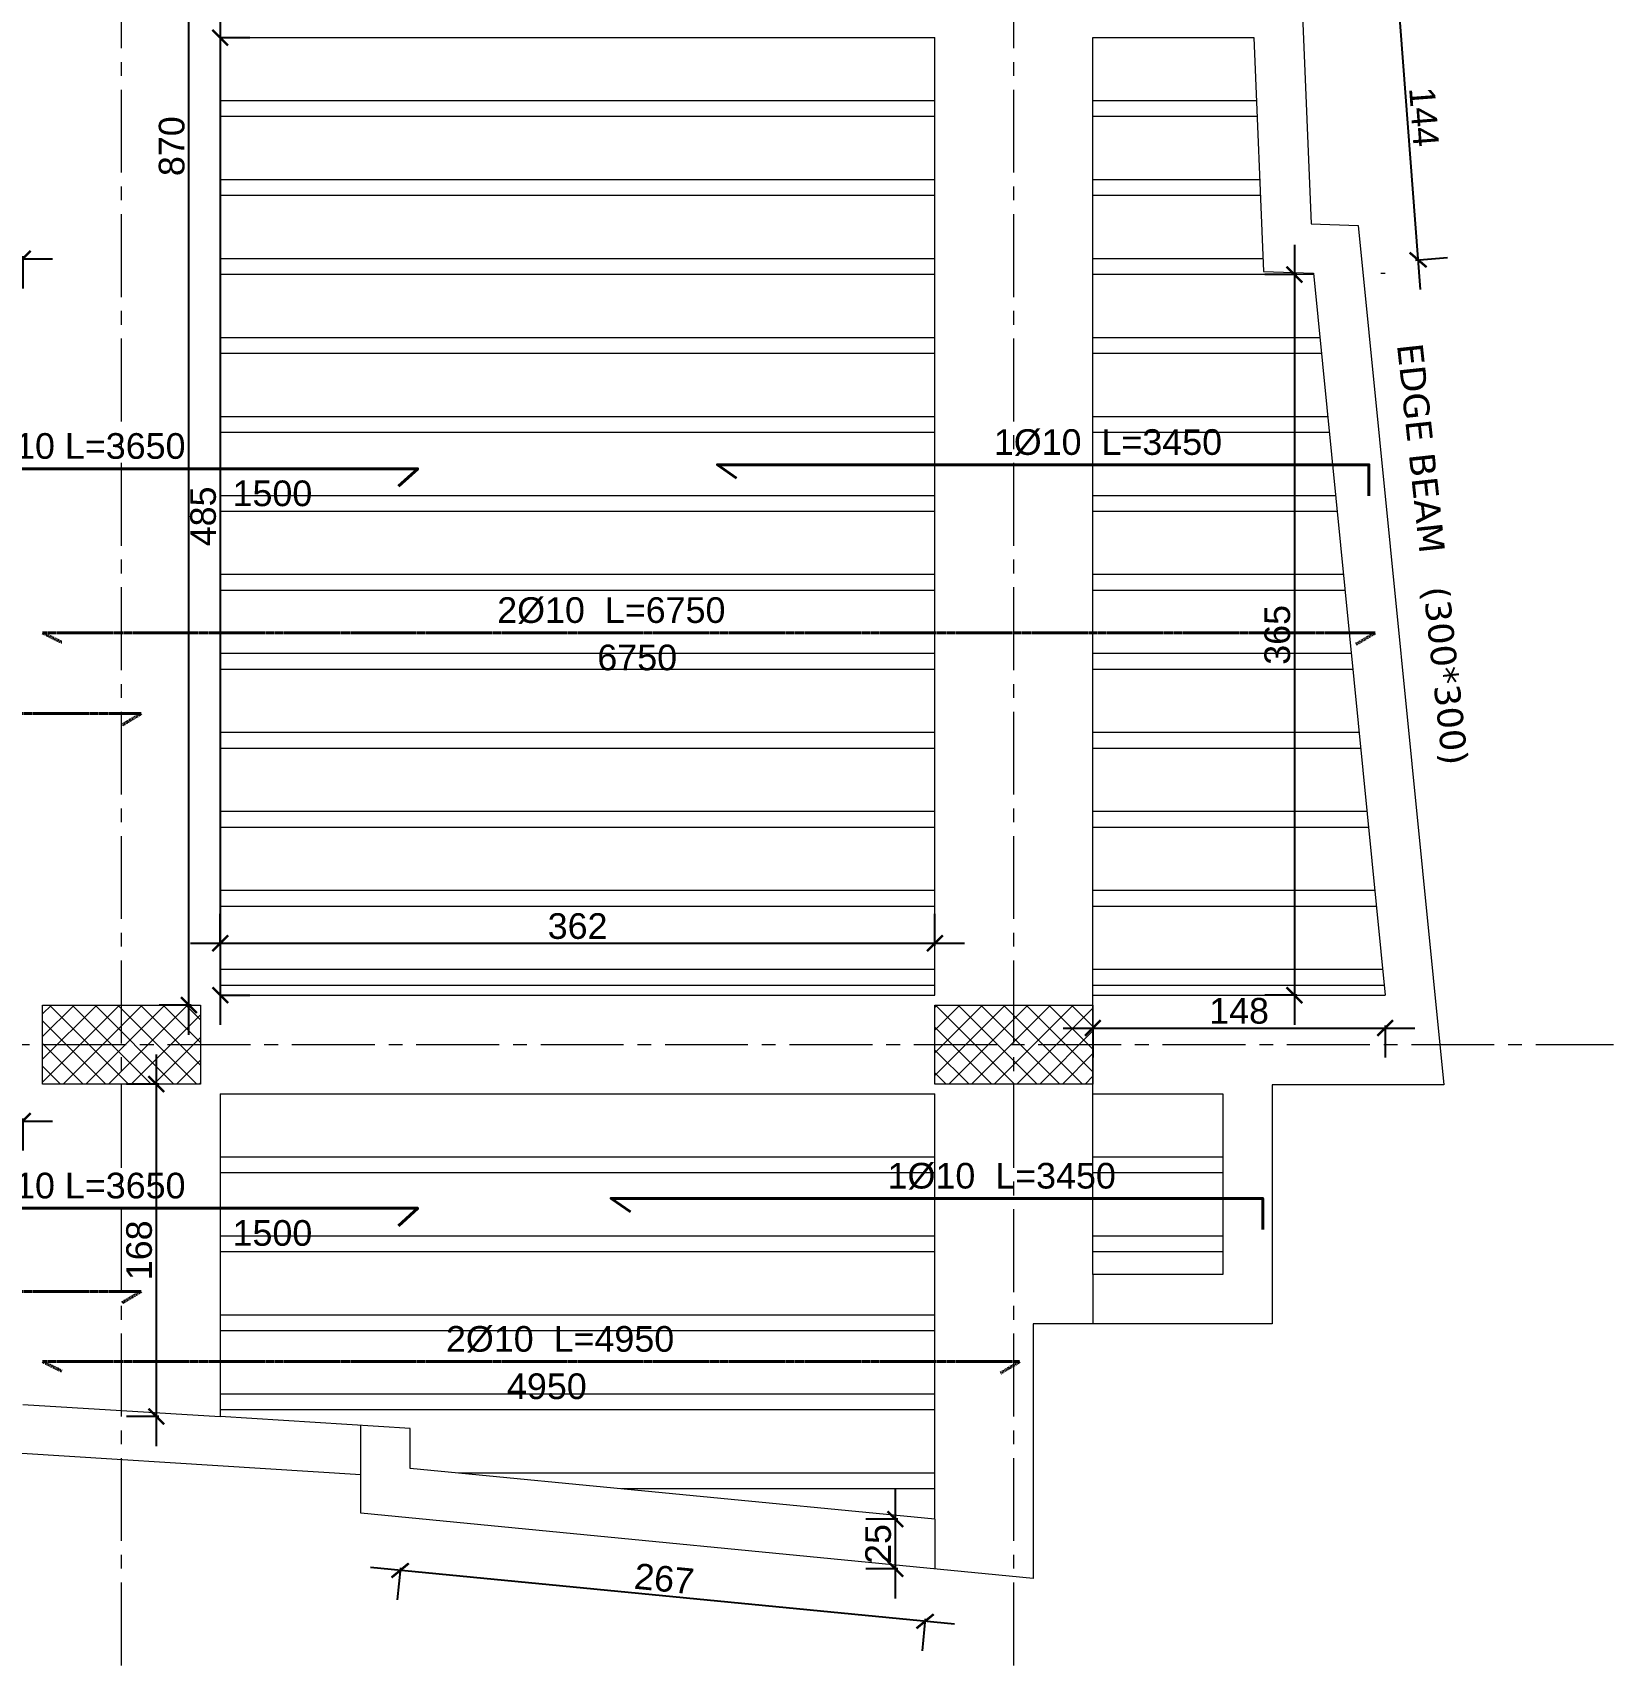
# Model space of a CAD drawing. Header units: inches. Extents: x -26151 to 62940, y -10194 to 246332.
# Drawn here: x 15924 to 16724, y 116602 to 117429 of the extents above; entities that cross this region are included whole.
import ezdxf

# ---------------------------------------------------------------- set-up
doc = ezdxf.new("R2010")
doc.units = ezdxf.units.IN
doc.header["$LTSCALE"] = 0.7
doc.header["$MEASUREMENT"] = 0
for name, pattern in [('ACAD_ISO10W100', [18, 12, -3, 0, -3]), ('CENTER2', [1.125, 0.75, -0.125, 0.125, -0.125]), ('DASHED2', [0.375, 0.25, -0.125])]:
    doc.linetypes.add(name, pattern=pattern)
doc.layers.get('0').update_dxf_attribs({"lineweight": 13})
doc.layers.get('Defpoints').update_dxf_attribs({"lineweight": 5})
for name, color, linetype, lineweight in [('axis', 254, 'ACAD_ISO10W100', 9), ('BEAM', 5, 'Continuous', 0), ('COLUMN', 4, 'Continuous', 20), ('hach', 9, 'Continuous', 9), ('hatch', 9, 'Continuous', 9), ('TEXT', 3, 'Continuous', 25), ('top renforcment', 7, 'Continuous', 40)]:
    doc.layers.add(name, color=color, linetype=linetype, lineweight=lineweight)
doc.styles.add('romanc', font='verdana.ttf', dxfattribs={"height": 250})
doc.styles.get("Standard").update_dxf_attribs({"font": 'arial.ttf', "height": 13})
doc.dimstyles.get("Standard").update_dxf_attribs({"dimtxt": 13, "dimasz": 5, "dimexe": 0.18, "dimexo": 0.0625, "dimgap": 6, "dimtad": 1, "dimdec": 0, "dimlfac": 10, "dimzin": 0, "dimdsep": 46, "dimtxsty": 'Standard', "dimblk": 'ARCHTICK', "dimcen": 0.09, "dimse1": 1, "dimse2": 1, "dimclrd": 1, "dimclre": 7, "dimclrt": 3, "dimadec": 0, "dimazin": 0, "dimtfac": 1, "dimtdec": 0, "dimtix": 1, "dimtofl": 0, "dimtmove": 0, "dimatfit": 3, "dimldrblk": 'ARCHTICK', "dimfxl": 0, "dimtolj": 1, "dimtzin": 0, "dimarcsym": 0})
doc.dimstyles.new('STANDARD$0', dxfattribs={"dimscale": 0, "dimtxt": 50, "dimasz": 8, "dimexe": 15, "dimexo": 0.0625, "dimgap": 2, "dimtad": 1, "dimdec": 0, "dimzin": 0, "dimdsep": 46, "dimtxsty": 'Standard', "dimblk1": 'ARCHTICK', "dimblk2": 'ARCHTICK', "dimsah": 1, "dimcen": 0.09, "dimdle": 15, "dimclrd": 3, "dimclre": 3, "dimclrt": 3, "dimazin": 0, "dimtfac": 1, "dimtdec": 0, "dimtofl": 0, "dimtmove": 1, "dimatfit": 3, "dimldrblk": 'ARCHTICK', "dimfxl": 0, "dimtolj": 1, "dimtzin": 0, "dimarcsym": 0})

# ---------------------------------------------------------------- blocks, each defined once
blk = doc.blocks.new('*D399')
at = {"layer": 'Defpoints', "color": 0, "transparency": 16777216}
for p in [(15303.61, 117058.52, -19467.64), (15978.61, 117058.52, -59863.02), (15978.61, 117058.52)]:
    blk.add_point(p, dxfattribs=at)
at = {"layer": 'TEXT', "color": 3, "transparency": 16777216, "insert": (15644.07, 117071.16), "char_height": 13, "attachment_point": 5}
blk.add_mtext('\\A1;6750', dxfattribs=at)
blk = doc.blocks.new('_ArchTick')
at = {"color": 0, "linetype": 'ByBlock', "lineweight": 0, "const_width": 0.15}
blk.add_lwpolyline([(-0.5, -0.5), (0.5, 0.5)], dxfattribs=at)
blk = doc.blocks.new('*D400')
at = {"layer": 'Defpoints', "color": 0, "transparency": 16777216}
for p in [(15303.58, 117083.69), (15978.61, 117083.69, -19467.64), (15978.61, 117081.99)]:
    blk.add_point(p, dxfattribs=at)
at = {"layer": 'TEXT', "color": 3, "transparency": 16777216, "insert": (15653.57, 117094.99), "char_height": 13, "attachment_point": 5}
blk.add_mtext('\\A1;2%%C10  L=6750', dxfattribs=at)
blk = doc.blocks.new('*D401')
at = {"layer": 'Defpoints', "color": 0, "transparency": 16777216}
for p in [(15928.61, 117099.42, -19467.64), (16603.61, 117099.42, -79330.66), (16603.61, 117099.42)]:
    blk.add_point(p, dxfattribs=at)
at = {"layer": 'TEXT', "color": 3, "transparency": 16777216, "insert": (16229.81, 117112.06), "char_height": 13, "attachment_point": 5}
blk.add_mtext('\\A1;6750', dxfattribs=at)
blk = doc.blocks.new('*D402')
at = {"layer": 'Defpoints', "color": 0, "transparency": 16777216}
for p in [(15928.58, 117124.59), (16603.61, 117124.59, -38935.27), (16603.61, 117122.89)]:
    blk.add_point(p, dxfattribs=at)
at = {"layer": 'TEXT', "color": 3, "transparency": 16777216, "insert": (16216.7, 117135.89), "char_height": 13, "attachment_point": 5}
blk.add_mtext('\\A1;2%%C10  L=6750', dxfattribs=at)
blk = doc.blocks.new('*D405')
at = {"layer": 'Defpoints', "color": 0, "transparency": 16777216}
for p in [(15968.62, 117182.54, -26472.98), (16118.62, 117182.54, -40395.38), (16118.62, 117182.54)]:
    blk.add_point(p, dxfattribs=at)
at = {"layer": 'TEXT', "color": 3, "transparency": 16777216, "insert": (16045.04, 117195.18), "char_height": 13, "attachment_point": 5}
blk.add_mtext('\\A1;1500', dxfattribs=at)
blk = doc.blocks.new('*D406')
at = {"layer": 'Defpoints', "color": 0, "transparency": 16777216}
for p in [(15753.62, 117207.71), (16118.62, 117207.71), (16118.62, 117206.01)]:
    blk.add_point(p, dxfattribs=at)
at = {"layer": 'TEXT', "color": 3, "transparency": 16777216, "insert": (15945.74, 117219.01), "char_height": 13, "attachment_point": 5}
blk.add_mtext('\\A1;1%%C10 L=3650', dxfattribs=at)
blk = doc.blocks.new('*D408')
at = {"layer": 'Defpoints', "color": 0, "transparency": 16777216}
for p in [(16270.39, 117209.7, 13009.85), (16615.43, 117209.7), (16615.43, 117208)]:
    blk.add_point(p, dxfattribs=at)
at = {"layer": 'TEXT', "color": 3, "transparency": 16777216, "insert": (16468.24, 117221), "char_height": 13, "attachment_point": 5}
blk.add_mtext('\\A1;1%%C10  L=3450', dxfattribs=at)
blk = doc.blocks.new('*D326')
at = {"layer": 'Defpoints', "color": 0, "transparency": 16777216}
for p in [(15303.61, 116765.9, -19467.64), (15978.61, 116765.9, -59863.02), (15978.61, 116765.9)]:
    blk.add_point(p, dxfattribs=at)
at = {"layer": 'TEXT', "color": 3, "transparency": 16777216, "insert": (15644.07, 116778.54), "char_height": 13, "attachment_point": 5}
blk.add_mtext('\\A1;6750', dxfattribs=at)
blk = doc.blocks.new('*D327')
at = {"layer": 'Defpoints', "color": 0, "transparency": 16777216}
for p in [(15303.58, 116791.07), (15978.61, 116791.07, -19467.64), (15978.61, 116789.37)]:
    blk.add_point(p, dxfattribs=at)
at = {"layer": 'TEXT', "color": 3, "transparency": 16777216, "insert": (15653.57, 116802.37), "char_height": 13, "attachment_point": 5}
blk.add_mtext('\\A1;2%%C10  L=6750', dxfattribs=at)
blk = doc.blocks.new('*D411')
at = {"layer": 'Defpoints', "color": 0, "transparency": 16777216}
for p in [(15968.62, 116807.97, -26472.98), (16118.62, 116807.97, -40395.38), (16118.62, 116807.97)]:
    blk.add_point(p, dxfattribs=at)
at = {"layer": 'TEXT', "color": 3, "transparency": 16777216, "insert": (16045.04, 116820.6), "char_height": 13, "attachment_point": 5}
blk.add_mtext('\\A1;1500', dxfattribs=at)
blk = doc.blocks.new('*D412')
at = {"layer": 'Defpoints', "color": 0, "transparency": 16777216}
for p in [(15753.62, 116833.13), (16118.62, 116833.13), (16118.62, 116831.43)]:
    blk.add_point(p, dxfattribs=at)
at = {"layer": 'TEXT', "color": 3, "transparency": 16777216, "insert": (15945.74, 116844.44), "char_height": 13, "attachment_point": 5}
blk.add_mtext('\\A1;1%%C10 L=3650', dxfattribs=at)
blk = doc.blocks.new('*D413')
at = {"layer": 'Defpoints', "color": 0, "transparency": 16777216}
for p in [(16216.59, 116838.13, 13009.85), (16561.63, 116838.13), (16561.63, 116836.43)]:
    blk.add_point(p, dxfattribs=at)
at = {"layer": 'TEXT', "color": 3, "transparency": 16777216, "insert": (16414.44, 116849.43), "char_height": 13, "attachment_point": 5}
blk.add_mtext('\\A1;1%%C10  L=3450', dxfattribs=at)
blk = doc.blocks.new('*D414')
at = {"layer": 'Defpoints', "color": 0, "transparency": 16777216}
for p in [(15928.61, 116730.32, -19467.64), (16423.65, 116730.32, -79330.66), (16423.65, 116730.32)]:
    blk.add_point(p, dxfattribs=at)
at = {"layer": 'TEXT', "color": 3, "transparency": 16777216, "insert": (16184.03, 116742.96), "char_height": 13, "attachment_point": 5}
blk.add_mtext('\\A1;4950', dxfattribs=at)
blk = doc.blocks.new('*D415')
at = {"layer": 'Defpoints', "color": 0, "transparency": 16777216}
for p in [(15928.58, 116755.49), (16423.55, 116755.49, -38935.27), (16423.55, 116753.79)]:
    blk.add_point(p, dxfattribs=at)
at = {"layer": 'TEXT', "color": 3, "transparency": 16777216, "insert": (16190.74, 116766.79), "char_height": 13, "attachment_point": 5}
blk.add_mtext('\\A1;2%%C10  L=4950', dxfattribs=at)
blk = doc.blocks.new('*D2241')
at = {"layer": 'Defpoints', "color": 0, "transparency": 16777216}
for p in [(15378.61, 117426.08), (15918.61, 117426.08), (15918.61, 117314.08)]:
    blk.add_point(p, dxfattribs=at)
at = {"layer": 'hach', "color": 3, "lineweight": -2, "transparency": 16777216}
for p, q in [((15363.61, 117314.08), (15933.61, 117314.08)), ((15378.61, 117315.33), (15378.61, 117299.08)), ((15918.61, 117315.33), (15918.61, 117299.08))]:
    blk.add_line(p, q, dxfattribs=at)
at = {"layer": 'hach', "color": 3, "lineweight": -2, "transparency": 16777216, "xscale": 8, "yscale": 8, "zscale": 8, "rotation": 180}
blk.add_blockref('_ArchTick', (15378.61, 117314.08), dxfattribs=at)
at = {"layer": 'hach', "color": 3, "lineweight": -2, "transparency": 16777216, "xscale": 8, "yscale": 8, "zscale": 8}
blk.add_blockref('_ArchTick', (15918.61, 117314.08), dxfattribs=at)
at = {"layer": 'hach', "color": 3, "transparency": 16777216, "insert": (15648.61, 117322.72), "char_height": 13, "attachment_point": 5}
blk.add_mtext('\\A1;540', dxfattribs=at)
blk = doc.blocks.new('*D2242')
at = {"layer": 'Defpoints', "color": 0, "transparency": 16777216}
for p in [(16380.61, 116967.37), (16018.61, 116941.08), (16380.61, 116941.08)]:
    blk.add_point(p, dxfattribs=at)
at = {"layer": 'hach', "color": 3, "lineweight": -2, "transparency": 16777216}
for p, q in [((16018.61, 116966.12), (16018.61, 116982.37)), ((16380.61, 116966.12), (16380.61, 116982.37)), ((16003.61, 116967.37), (16395.61, 116967.37))]:
    blk.add_line(p, q, dxfattribs=at)
at = {"layer": 'hach', "color": 3, "lineweight": -2, "transparency": 16777216, "xscale": 8, "yscale": 8, "zscale": 8, "rotation": 180}
blk.add_blockref('_ArchTick', (16018.61, 116967.37), dxfattribs=at)
at = {"layer": 'hach', "color": 3, "lineweight": -2, "transparency": 16777216, "xscale": 8, "yscale": 8, "zscale": 8}
blk.add_blockref('_ArchTick', (16380.61, 116967.37), dxfattribs=at)
at = {"layer": 'hach', "color": 3, "transparency": 16777216, "insert": (16199.61, 116976.02), "char_height": 13, "attachment_point": 5}
blk.add_mtext('\\A1;362', dxfattribs=at)
blk = doc.blocks.new('*D2243')
at = {"layer": 'Defpoints', "color": 0, "transparency": 16777216}
for p in [(16018.61, 117426.08), (16018.61, 116941.08), (16018.61, 116941.08)]:
    blk.add_point(p, dxfattribs=at)
at = {"layer": 'hach', "color": 3, "lineweight": -2, "transparency": 16777216}
for p, q in [((16018.61, 117441.08), (16018.61, 116926.08)), ((16018.61, 117426.08), (16033.61, 117426.08)), ((16018.61, 116941.08), (16033.61, 116941.08))]:
    blk.add_line(p, q, dxfattribs=at)
at = {"layer": 'hach', "color": 3, "lineweight": -2, "transparency": 16777216, "xscale": 8, "yscale": 8, "zscale": 8}
for p, rotation in [((16018.61, 117426.08), 90), ((16018.61, 116941.08), 270)]:
    blk.add_blockref('_ArchTick', p, dxfattribs=dict(at, rotation=rotation))
at = {"layer": 'hach', "color": 3, "transparency": 16777216, "insert": (16009.98, 117183.58), "char_height": 13, "attachment_point": 5, "rotation": 90}
blk.add_mtext('\\A1;485', dxfattribs=at)
blk = doc.blocks.new('*D2290')
at = {"color": 3, "lineweight": -2, "transparency": 16777216}
for p, q in [((15363.61, 116877.38), (15933.61, 116877.38)), ((15378.61, 116878.63), (15378.61, 116862.38)), ((15918.61, 116878.63), (15918.61, 116862.38))]:
    blk.add_line(p, q, dxfattribs=at)
at = {"layer": 'Defpoints', "color": 0, "transparency": 16777216}
for p in [(15378.61, 116891.08), (15918.61, 116891.08), (15918.61, 116877.38)]:
    blk.add_point(p, dxfattribs=at)
at = {"color": 3, "lineweight": -2, "transparency": 16777216, "xscale": 8, "yscale": 8, "zscale": 8, "rotation": 180}
blk.add_blockref('_ArchTick', (15378.61, 116877.38), dxfattribs=at)
at = {"color": 3, "lineweight": -2, "transparency": 16777216, "xscale": 8, "yscale": 8, "zscale": 8}
blk.add_blockref('_ArchTick', (15918.61, 116877.38), dxfattribs=at)
at = {"color": 3, "transparency": 16777216, "insert": (15648.61, 116886.01), "char_height": 13, "attachment_point": 5}
blk.add_mtext('\\A1;540', dxfattribs=at)
blk = doc.blocks.new('*D2294')
at = {"color": 3, "lineweight": -2, "transparency": 16777216}
for p, q in [((16445.61, 116924.46), (16623.66, 116924.46)), ((16460.61, 116925.71), (16460.61, 116909.46)), ((16608.66, 116925.71), (16608.66, 116909.46))]:
    blk.add_line(p, q, dxfattribs=at)
at = {"layer": 'Defpoints', "color": 0, "transparency": 16777216}
for p in [(16460.61, 116941.08), (16608.66, 116941.08), (16608.66, 116924.46)]:
    blk.add_point(p, dxfattribs=at)
at = {"color": 3, "lineweight": -2, "transparency": 16777216, "xscale": 8, "yscale": 8, "zscale": 8, "rotation": 180}
blk.add_blockref('_ArchTick', (16460.61, 116924.46), dxfattribs=at)
at = {"color": 3, "lineweight": -2, "transparency": 16777216, "xscale": 8, "yscale": 8, "zscale": 8}
blk.add_blockref('_ArchTick', (16608.66, 116924.46), dxfattribs=at)
at = {"color": 3, "transparency": 16777216, "insert": (16534.64, 116933.09), "char_height": 13, "attachment_point": 5}
blk.add_mtext('\\A1;148', dxfattribs=at)
blk = doc.blocks.new('*D2295')
at = {"color": 3, "lineweight": -2, "transparency": 16777216}
for p, q in [((16562.7, 117321.08), (16562.7, 116926.08)), ((16563.95, 117306.08), (16547.7, 117306.08)), ((16563.95, 116941.08), (16547.7, 116941.08))]:
    blk.add_line(p, q, dxfattribs=at)
at = {"layer": 'Defpoints', "color": 0, "transparency": 16777216}
for p in [(16572.36, 117306.08), (16562.7, 116941.08), (16608.66, 116941.08)]:
    blk.add_point(p, dxfattribs=at)
at = {"color": 3, "lineweight": -2, "transparency": 16777216, "xscale": 8, "yscale": 8, "zscale": 8}
for p, rotation in [((16562.7, 117306.08), 90), ((16562.7, 116941.08), 270)]:
    blk.add_blockref('_ArchTick', p, dxfattribs=dict(at, rotation=rotation))
at = {"color": 3, "transparency": 16777216, "insert": (16554.06, 117123.58), "char_height": 13, "attachment_point": 5, "rotation": 90}
blk.add_mtext('\\A1;365', dxfattribs=at)
blk = doc.blocks.new('*D2331')
at = {"color": 3, "lineweight": -2, "transparency": 16777216}
for p, q in [((16626.46, 117298.56), (16613.28, 117471.99)), ((16613.17, 117456.94), (16629.38, 117458.17)), ((16624.08, 117313.42), (16640.28, 117314.65))]:
    blk.add_line(p, q, dxfattribs=at)
at = {"layer": 'Defpoints', "color": 0, "transparency": 16777216}
for p in [(16614.42, 117457.03), (16536.18, 117451.08), (16547.09, 117307.57)]:
    blk.add_point(p, dxfattribs=at)
at = {"color": 3, "lineweight": -2, "transparency": 16777216, "xscale": 8, "yscale": 8, "zscale": 8}
for p, rotation in [((16614.42, 117457.03), 94.34693335542958), ((16625.33, 117313.51), 274.3469333554296)]:
    blk.add_blockref('_ArchTick', p, dxfattribs=dict(at, rotation=rotation))
at = {"color": 3, "transparency": 16777216, "insert": (16628.38, 117385.92), "char_height": 13, "attachment_point": 5, "rotation": 274.34693}
blk.add_mtext('\\A1;144', dxfattribs=at)
blk = doc.blocks.new('*D2332')
at = {"color": 3, "lineweight": -2, "transparency": 16777216}
for p, q in [((16360.53, 116690.7), (16360.53, 116635.58)), ((16361.78, 116675.7), (16345.53, 116675.7)), ((16361.78, 116650.58), (16345.53, 116650.58))]:
    blk.add_line(p, q, dxfattribs=at)
at = {"layer": 'Defpoints', "color": 0, "transparency": 16777216}
for p in [(16380.61, 116675.7), (16360.53, 116650.58), (16380.61, 116650.58)]:
    blk.add_point(p, dxfattribs=at)
at = {"color": 3, "lineweight": -2, "transparency": 16777216, "xscale": 8, "yscale": 8, "zscale": 8}
for p, rotation in [((16360.53, 116675.7), 90), ((16360.53, 116650.58), 270)]:
    blk.add_blockref('_ArchTick', p, dxfattribs=dict(at, rotation=rotation))
at = {"color": 3, "transparency": 16777216, "insert": (16351.9, 116663.14), "char_height": 13, "attachment_point": 5, "rotation": 90}
blk.add_mtext('\\A1;25', dxfattribs=at)
blk = doc.blocks.new('*D2333')
at = {"color": 3, "lineweight": -2, "transparency": 16777216}
for p, q in [((16390.53, 116622.55), (16094.8, 116651.21)), ((16109.85, 116651.01), (16108.28, 116634.83)), ((16375.72, 116625.24), (16374.16, 116609.07))]:
    blk.add_line(p, q, dxfattribs=at)
at = {"layer": 'Defpoints', "color": 0, "transparency": 16777216}
for p in [(16114.74, 116701.47), (16380.61, 116675.7), (16109.73, 116649.76)]:
    blk.add_point(p, dxfattribs=at)
at = {"color": 3, "lineweight": -2, "transparency": 16777216, "xscale": 8, "yscale": 8, "zscale": 8}
for p, rotation in [((16109.73, 116649.76), 174.4649875785089), ((16375.6, 116624), 354.464987578509)]:
    blk.add_blockref('_ArchTick', p, dxfattribs=dict(at, rotation=rotation))
at = {"color": 3, "transparency": 16777216, "insert": (16243.5, 116645.48), "char_height": 13, "attachment_point": 5, "rotation": 354.46499}
blk.add_mtext('\\A1;267', dxfattribs=at)
blk = doc.blocks.new('*D2334')
at = {"color": 3, "lineweight": -2, "transparency": 16777216}
for p, q in [((15986.21, 116911.08), (15986.21, 116712.68)), ((15987.46, 116896.08), (15971.21, 116896.08)), ((15987.46, 116727.68), (15971.21, 116727.68))]:
    blk.add_line(p, q, dxfattribs=at)
at = {"layer": 'Defpoints', "color": 0, "transparency": 16777216}
for p in [(16008.61, 116896.08), (15986.21, 116727.68), (16018.61, 116727.68)]:
    blk.add_point(p, dxfattribs=at)
at = {"color": 3, "lineweight": -2, "transparency": 16777216, "xscale": 8, "yscale": 8, "zscale": 8}
for p, rotation in [((15986.21, 116896.08), 90), ((15986.21, 116727.68), 270)]:
    blk.add_blockref('_ArchTick', p, dxfattribs=dict(at, rotation=rotation))
at = {"color": 3, "transparency": 16777216, "insert": (15977.57, 116811.88), "char_height": 13, "attachment_point": 5, "rotation": 90}
blk.add_mtext('\\A1;168', dxfattribs=at)
blk = doc.blocks.new('*D2335')
at = {"color": 3, "lineweight": -2, "transparency": 16777216}
for p, q in [((16002.71, 116921.08), (16002.71, 117821.08)), ((16003.96, 117806.08), (15987.71, 117806.08)), ((16003.96, 116936.08), (15987.71, 116936.08))]:
    blk.add_line(p, q, dxfattribs=at)
at = {"layer": 'Defpoints', "color": 0, "transparency": 16777216}
for p in [(16002.71, 117806.08), (16008.61, 117806.08), (16008.61, 116936.08)]:
    blk.add_point(p, dxfattribs=at)
at = {"color": 3, "lineweight": -2, "transparency": 16777216, "xscale": 8, "yscale": 8, "zscale": 8}
for p, rotation in [((16002.71, 117806.08), 90), ((16002.71, 116936.08), 270)]:
    blk.add_blockref('_ArchTick', p, dxfattribs=dict(at, rotation=rotation))
at = {"color": 3, "transparency": 16777216, "insert": (15994.07, 117371.08), "char_height": 13, "attachment_point": 5, "rotation": 90}
blk.add_mtext('\\A1;870', dxfattribs=at)

msp = doc.modelspace()

# ---------------------------------------------------------------- hatches: boundary and pattern name
at = {"layer": 'hatch', "ltscale": 0.5}
h = msp.add_hatch(dxfattribs=at)
h.set_pattern_fill('NET', color=256, scale=65, angle=45, style=0)
h.set_pattern_definition([(45, (-447231.579, -142697.6286), (-5.7452426, 5.7452426), []), (135, (-447231.579, -142697.6286), (-5.7452426, -5.7452426), [])])
h.paths.add_polyline_path([(15928.61, 116936.08), (16008.61, 116936.08), (16008.61, 116896.08), (15928.61, 116896.08)])
h = msp.add_hatch(dxfattribs=at)
h.set_pattern_fill('NET', color=256, scale=65, angle=45, style=0)
h.set_pattern_definition([(45, (-447219.579, -142697.6286), (-5.7452426, 5.7452426), []), (135, (-447219.579, -142697.6286), (-5.7452426, -5.7452426), [])])
h.paths.add_polyline_path([(16380.61, 116936.08), (16460.61, 116936.08), (16460.61, 116896.08), (16380.61, 116896.08)])

# ---------------------------------------------------------------- linework, layer by layer
at = {"color": 5}
for p, q in [((16606.48, 117306.7), (16608.66, 117306.7)), ((16460.61, 116799.7), (16460.61, 116774.7)), ((15918.61, 116733.8), (16018.61, 116727.68)), ((16089.74, 116698.14), (16089.74, 116723.19)), ((16380.61, 116675.7), (16380.61, 116650.58))]:
    msp.add_line(p, q, dxfattribs=at)
at = {"layer": 'axis', "linetype": 'CENTER2', "ltscale": 80}
for p, q in [((15968.61, 116601.69), (15968.61, 119991.98)), ((16420.61, 116601.69), (16420.61, 119991.98)), ((14542.92, 116916.08), (16724.22, 116916.08))]:
    msp.add_line(p, q, dxfattribs=at)
at = {"layer": 'BEAM', "linetype": 'Continuous'}
for p, q in [((16018.61, 117426.08), (16380.61, 117426.08)), ((16018.61, 117426.08), (16018.61, 116941.08)), ((16380.61, 116941.08), (16380.61, 117426.08)), ((16460.61, 117426.08), (16542.19, 117426.08)), ((16460.61, 116799.7), (16460.61, 117426.08)), ((16018.61, 116941.08), (16380.61, 116941.08)), ((16460.61, 116941.08), (16608.66, 116941.08)), ((16018.61, 116891.08), (16380.61, 116891.08)), ((16018.61, 116891.08), (16018.61, 116727.68)), ((16380.61, 116675.7), (16380.61, 116891.08)), ((16460.61, 116891.08), (16526.44, 116891.08))]:
    msp.add_line(p, q, dxfattribs=at)
for points in [[(16545.38, 118672.71), (16545.38, 117953.78), (16571.11, 117331.75), (16595.01, 117330.93), (16638.29, 116895.76), (16551.44, 116895.76), (16551.44, 116774.7), (16430.38, 116774.7), (16430.38, 116645.76), (16089.74, 116678.77), (16089.74, 116698.14), (15649.74, 116725.91), (15209.74, 116698.05), (15211.59, 116678.98), (14869.1, 116645.76), (14869.1, 116774.7), (14748.04, 116774.7), (14748.04, 116895.76), (14661.2, 116895.85), (14682.15, 117106.5), (14684.67, 118196.64), (14641.67, 118196.64), (14641.67, 118616.34)], [(16542.19, 117426.08), (16547.09, 117307.57), (16572.3, 117306.7), (16608.66, 116941.08)], [(16526.44, 116891.08), (16526.44, 116799.7), (16460.61, 116799.7)], [(16380.61, 116675.7), (16114.74, 116701.47), (16114.74, 116721.61), (16018.61, 116727.68)]]:
    msp.add_lwpolyline(points, dxfattribs=at)
at = {"layer": 'COLUMN'}
for points in [[(15928.61, 116936.08), (16008.61, 116936.08), (16008.61, 116896.08), (15928.61, 116896.08)], [(16380.61, 116936.08), (16460.61, 116936.08), (16460.61, 116896.08), (16380.61, 116896.08)]]:
    msp.add_lwpolyline(points, close=True, dxfattribs=at)
at = {"layer": 'hach', "linetype": 'ByBlock'}
for p, q in [((16380.61, 117394.08), (16018.61, 117394.08)), ((16543.51, 117394.08), (16460.61, 117394.08)), ((16380.61, 117386.08), (16018.61, 117386.08)), ((16543.84, 117386.08), (16460.61, 117386.08)), ((16380.61, 117354.08), (16018.61, 117354.08)), ((16545.17, 117354.08), (16460.61, 117354.08)), ((16380.61, 117346.08), (16018.61, 117346.08)), ((16545.5, 117346.08), (16460.61, 117346.08)), ((16380.61, 117314.08), (16018.61, 117314.08)), ((16546.82, 117314.08), (16460.61, 117314.08)), ((16380.61, 117306.08), (16018.61, 117306.08)), ((16572.36, 117306.08), (16460.61, 117306.08)), ((16380.61, 117274.08), (16018.61, 117274.08)), ((16575.54, 117274.08), (16460.61, 117274.08)), ((16380.61, 117266.08), (16018.61, 117266.08)), ((16576.33, 117266.08), (16460.61, 117266.08)), ((16380.61, 117234.08), (16018.61, 117234.08)), ((16579.52, 117234.08), (16460.61, 117234.08)), ((16380.61, 117226.08), (16018.61, 117226.08)), ((16580.31, 117226.08), (16460.61, 117226.08)), ((16380.61, 117194.08), (16018.61, 117194.08)), ((16583.5, 117194.08), (16460.61, 117194.08)), ((16380.61, 117186.08), (16018.61, 117186.08)), ((16584.29, 117186.08), (16460.61, 117186.08)), ((16380.61, 117154.08), (16018.61, 117154.08)), ((16587.47, 117154.08), (16460.61, 117154.08)), ((16380.61, 117146.08), (16018.61, 117146.08)), ((16588.27, 117146.08), (16460.61, 117146.08)), ((16380.61, 117114.08), (16018.61, 117114.08)), ((16591.45, 117114.08), (16460.61, 117114.08)), ((16380.61, 117106.08), (16018.61, 117106.08)), ((16592.25, 117106.08), (16460.61, 117106.08)), ((16380.61, 117074.08), (16018.61, 117074.08)), ((16595.43, 117074.08), (16460.61, 117074.08)), ((16380.61, 117066.08), (16018.61, 117066.08)), ((16596.23, 117066.08), (16460.61, 117066.08)), ((16380.61, 117034.08), (16018.61, 117034.08)), ((16599.41, 117034.08), (16460.61, 117034.08)), ((16380.61, 117026.08), (16018.61, 117026.08)), ((16600.2, 117026.08), (16460.61, 117026.08)), ((16380.61, 116994.08), (16018.61, 116994.08)), ((16603.39, 116994.08), (16460.61, 116994.08)), ((16380.61, 116986.08), (16018.61, 116986.08)), ((16604.18, 116986.08), (16460.61, 116986.08)), ((16380.61, 116954.08), (16018.61, 116954.08)), ((16607.37, 116954.08), (16460.61, 116954.08)), ((16380.61, 116946.08), (16018.61, 116946.08)), ((16608.16, 116946.08), (16460.61, 116946.08)), ((16380.61, 116859.08), (16018.61, 116859.08)), ((16526.44, 116859.08), (16460.61, 116859.08)), ((16380.61, 116851.08), (16018.61, 116851.08)), ((16526.44, 116851.08), (16460.61, 116851.08)), ((16380.61, 116819.08), (16018.61, 116819.08)), ((16526.44, 116819.08), (16460.61, 116819.08)), ((16380.61, 116811.08), (16018.61, 116811.08)), ((16526.44, 116811.08), (16460.61, 116811.08)), ((16380.61, 116779.08), (16018.61, 116779.08)), ((16380.61, 116771.08), (16018.61, 116771.08)), ((16380.61, 116739.08), (16018.61, 116739.08)), ((16380.61, 116731.08), (16018.61, 116731.08)), ((16380.61, 116699.08), (16139.33, 116699.08)), ((16380.61, 116691.08), (16221.88, 116691.08))]:
    msp.add_line(p, q, dxfattribs=at)
at = {"layer": 'top renforcment', "color": 3, "elevation": -13009.85}
for points in [[(15763.36, 117199.87), (15753.62, 117207.74), (16118.62, 117207.74), (16108.87, 117198.85)], [(16280.14, 117202.93), (16270.39, 117209.73), (16600.43, 117209.73), (16600.43, 117193.94)], [(15763.36, 116825.29), (15753.62, 116833.16), (16118.62, 116833.16), (16108.87, 116824.28)], [(16226.34, 116831.36), (16216.59, 116838.16), (16546.63, 116838.16), (16546.63, 116822.37)]]:
    msp.add_lwpolyline(points, dxfattribs=at)
at = {"layer": 'top renforcment', "color": 4, "linetype": 'DASHED2', "ltscale": 2, "elevation": -5909.18}
for points in [[(15938.32, 117119.81), (15928.58, 117124.61), (16603.61, 117124.62), (16593.87, 117118.8)], [(15313.32, 117078.91), (15303.58, 117083.71), (15978.61, 117083.72), (15968.87, 117077.9)], [(15313.32, 116786.29), (15303.58, 116791.1), (15978.61, 116791.1), (15968.87, 116785.28)], [(15938.32, 116750.71), (15928.58, 116755.51), (16423.55, 116755.52), (16413.81, 116749.7)]]:
    msp.add_lwpolyline(points, dxfattribs=at)

# ---------------------------------------------------------------- texts
at = {"layer": 'TEXT', "color": 2, "style": 'romanc'}
msp.add_text('EDGE BEAM   (300*300)', height=13, rotation=276.18984, dxfattribs=at).set_placement((16614.61, 117270.54, 7100.68))

# ---------------------------------------------------------------- dimensions: what is measured, and where the dimension line sits
at = {"color": 5}
for base, p1, p2, picture, middle in [((16002.71, 117806.08), (16008.61, 116936.08), (16008.61, 117806.08), '*D2335', (15994.07, 117371.08)), ((16562.7, 116941.08), (16572.36, 117306.08), (16608.66, 116941.08), '*D2295', (16554.06, 117123.58)), ((15986.21, 116727.68), (16008.61, 116896.08), (16018.61, 116727.68), '*D2334', (15977.57, 116811.88)), ((16360.53, 116650.58), (16380.61, 116675.7), (16380.61, 116650.58), '*D2332', (16351.9, 116663.14))]:
    dim = msp.add_linear_dim(base=base, p1=p1, p2=p2, angle=90, dimstyle='STANDARD$0', override={"dimscale": 1, "dimfxl": 1.25}, dxfattribs=at)
    dim.commit()
    dim.dimension.update_dxf_attribs({"geometry": picture, "text_midpoint": middle})
for p1, p2, distance, picture, middle in [((16547.09, 117307.57), (16536.18, 117451.08), -78.46, '*D2331', (16628.38, 117385.92)), ((16380.61, 116675.7), (16114.74, 116701.47), 51.95, '*D2333', (16243.5, 116645.48))]:
    dim = msp.add_aligned_dim(p1=p1, p2=p2, distance=distance, dimstyle='STANDARD$0', override={"dimscale": 1, "dimfxl": 1.25}, dxfattribs=at)
    dim.commit()
    dim.dimension.update_dxf_attribs({"geometry": picture, "text_midpoint": middle})
for base, p1, p2, picture, middle in [((16608.66, 116924.46), (16460.61, 116941.08), (16608.66, 116941.08), '*D2294', (16534.64, 116933.09)), ((15918.61, 116877.38), (15378.61, 116891.08), (15918.61, 116891.08), '*D2290', (15648.61, 116886.01))]:
    dim = msp.add_linear_dim(base=base, p1=p1, p2=p2, dimstyle='STANDARD$0', override={"dimscale": 1, "dimfxl": 1.25}, dxfattribs=at)
    dim.commit()
    dim.dimension.update_dxf_attribs({"geometry": picture, "text_midpoint": middle})
at = {"layer": 'hach', "color": 5}
dim = msp.add_linear_dim(base=(16018.61, 116941.08), p1=(16018.61, 117426.08), p2=(16018.61, 116941.08), angle=90, dimstyle='STANDARD$0', override={"dimscale": 1, "dimfxl": 1.25}, dxfattribs=at)
dim.commit()
dim.dimension.update_dxf_attribs({"geometry": '*D2243', "text_midpoint": (16009.98, 117183.58)})
for base, p1, p2, picture, middle in [((15918.61, 117314.08), (15378.61, 117426.08), (15918.61, 117426.08), '*D2241', (15648.61, 117322.72)), ((16380.61, 116967.37), (16018.61, 116941.08), (16380.61, 116941.08), '*D2242', (16199.61, 116976.02))]:
    dim = msp.add_linear_dim(base=base, p1=p1, p2=p2, dimstyle='STANDARD$0', override={"dimscale": 1, "dimfxl": 1.25}, dxfattribs=at)
    dim.commit()
    dim.dimension.update_dxf_attribs({"geometry": picture, "text_midpoint": middle})
at = {"layer": 'TEXT'}
for base, p1, p2, text, picture, middle in [((16118.62, 117206.01), (15753.62, 117207.71), (16118.62, 117207.71), '1%%C10 L=<>', '*D406', (15945.74, 117206.01)), ((16615.43, 117208), (16270.39, 117209.7, 13009.85), (16615.43, 117209.7), '1%%C10  L=<>', '*D408', (16468.24, 117208)), ((16603.61, 117122.89, 7100.68), (15928.58, 117124.59, 7100.68), (16603.61, 117124.59, -31834.6), '2%%C10  L=<>', '*D402', (16216.7, 117122.89, 7100.68)), ((15978.61, 117081.99, 7100.68), (15303.58, 117083.69, 7100.68), (15978.61, 117083.69, -12366.96), '2%%C10  L=<>', '*D400', (15653.57, 117081.99, 7100.68)), ((16561.63, 116836.43), (16216.59, 116838.13, 13009.85), (16561.63, 116838.13), '1%%C10  L=<>', '*D413', (16414.44, 116836.43)), ((16118.62, 116831.43), (15753.62, 116833.13), (16118.62, 116833.13), '1%%C10 L=<>', '*D412', (15945.74, 116831.43)), ((15978.61, 116789.37, 7100.68), (15303.58, 116791.07, 7100.68), (15978.61, 116791.07, -12366.96), '2%%C10  L=<>', '*D327', (15653.57, 116789.37, 7100.68)), ((16423.55, 116753.79, 7100.68), (15928.58, 116755.49, 7100.68), (16423.55, 116755.49, -31834.6), '2%%C10  L=<>', '*D415', (16190.74, 116753.79, 7100.68))]:
    dim = msp.add_linear_dim(base=base, p1=p1, p2=p2, text=text, dimstyle='Standard', override={"dimsd1": 1, "dimsd2": 1, "dimfxl": 0.1, "dimfxlon": 1}, dxfattribs=at)
    dim.commit()
    dim.dimension.update_dxf_attribs({"geometry": picture, "text_midpoint": middle, "dimtype": 160})
for base, p1, p2, picture, middle in [((16118.62, 117182.54, 12366.96), (15968.62, 117182.54, -14106.02), (16118.62, 117182.54, -28028.42), '*D405', (16045.04, 117182.54, 12366.96)), ((16603.61, 117099.42, 19467.64), (15928.61, 117099.42), (16603.61, 117099.42, -59863.02), '*D401', (16229.81, 117099.42, 19467.64)), ((15978.61, 117058.52, 19467.64), (15303.61, 117058.52), (15978.61, 117058.52, -40395.38), '*D399', (15644.07, 117058.52, 19467.64)), ((16118.62, 116807.97, 12366.96), (15968.62, 116807.97, -14106.02), (16118.62, 116807.97, -28028.42), '*D411', (16045.04, 116807.97, 12366.96)), ((15978.61, 116765.9, 19467.64), (15303.61, 116765.9), (15978.61, 116765.9, -40395.38), '*D326', (15644.07, 116765.9, 19467.64)), ((16423.65, 116730.32, 19467.64), (15928.61, 116730.32), (16423.65, 116730.32, -59863.02), '*D414', (16184.03, 116730.32, 19467.64))]:
    dim = msp.add_linear_dim(base=base, p1=p1, p2=p2, angle=360, dimstyle='Standard', override={"dimsd1": 1, "dimsd2": 1, "dimfxl": 0.1, "dimfxlon": 1}, dxfattribs=at)
    dim.commit()
    dim.dimension.update_dxf_attribs({"geometry": picture, "text_midpoint": middle, "dimtype": 161})

doc.saveas('drawing.dxf')
